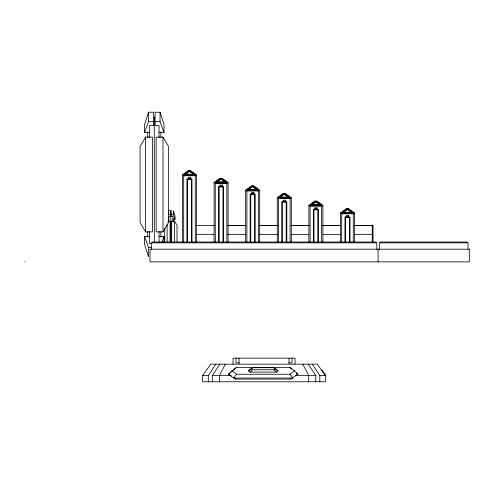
<?xml version="1.0" encoding="UTF-8"?>
<svg xmlns="http://www.w3.org/2000/svg" width="494" height="494" viewBox="0 0 494 494"><rect width="100%" height="100%" fill="white"/><g stroke="black" fill="none" stroke-linecap="round" stroke-linejoin="round"><path stroke-width="0.74" d="M372.26 234.533L372.254 225.122L373.007 225.122L373.007 242.529M372.26 234.181L372.26 242.529M322.44 372.192L322.459 370.827L321.156 370.21M315.796 381.782L315.796 375.557L295.77 375.557L297.493 374.452L297.542 373.97L296.363 372.989M149.552 137.937L149.552 125.581L153.498 125.581L153.498 112.218L148.533 112.218L144.6 124.445L144.6 132.491L149.552 132.491M144.6 132.491L148.533 121.678L148.533 112.218M161.89 242.282L163.989 236.515L159.037 236.515M225.363 364.164L219.385 375.557L219.385 381.782M145.594 137.104L140.068 146.471L140.068 222.541L145.594 231.902L152.43 231.902L152.43 137.104L145.594 137.104L145.594 231.902M162.995 231.902L168.522 222.541L168.522 146.471L162.995 137.104L156.153 137.104L156.153 231.902L162.995 231.902L162.995 137.104M208.289 381.782L208.289 375.557L215.859 364.164M212.309 381.782L212.309 375.557L219.873 364.164M202.571 375.557L210.79 364.164L317.309 364.164L325.534 375.557L325.534 381.782L202.571 381.782L202.571 375.557L208.289 375.557M236.632 374.242L233.656 378.027L228.506 374.23L231.995 370.827L236.509 367.413L289.817 367.413L294.455 370.827L297.901 374.23L290.799 379.083L235.718 379.083L233.656 378.027L292.886 378.027L289.941 374.242L236.632 374.242L231.995 370.827M236.509 367.413L228.506 374.23L229.994 375.045M250.137 372.099L252.625 369.778L273.892 369.778L275.251 368.746L278.036 370.827L276.356 372.099L250.137 372.099L248.414 370.827L252.588 367.721L273.855 367.721L275.251 368.746M248.414 370.827L252.588 367.721M289.941 374.242L294.455 370.827M290.799 379.083L292.602 377.719M182.459 242.393L182.459 174.913L188.245 170.782L190.703 170.782L196.482 174.913L196.482 242.393M184.009 174.265L189.066 170.652L189.875 170.652L194.932 174.265L194.932 174.913L194.426 175.271L184.515 175.271L184.009 174.913L184.009 174.265L184.515 174.623L194.426 174.623L194.932 174.265M184.626 174.938L184.626 174.265L189.393 170.856L189.393 171.529L185.219 174.512M185.695 173.709L187.942 172.103M193.722 174.512L189.548 171.529L189.548 170.856L194.315 174.265L184.626 174.265M182.459 174.913L183.688 175.79L195.254 175.79L196.482 174.913M214.063 242.381L214.063 182.514L219.842 178.383L222.3 178.383L228.086 182.514L228.086 242.381M215.612 181.866L220.67 178.254L221.479 178.254L226.536 181.866L226.536 182.514L226.03 182.873L216.119 182.873L215.612 182.514L215.612 181.866L216.119 182.224L226.03 182.224L226.536 181.866M220.997 178.458L216.23 181.866L225.919 181.866L220.997 178.458L220.997 179.131L216.823 182.113M215.612 182.514L218.984 180.106M225.919 182.539L216.23 182.539M214.063 182.514L215.291 183.391L226.857 183.391L228.086 182.514M245.666 242.375L245.666 190.116L251.446 185.985L253.904 185.985L259.69 190.116L259.69 242.375M247.216 189.468L252.273 185.855L253.082 185.855L258.14 189.468L258.14 190.116L257.633 190.474L247.722 190.474L247.216 190.116L247.216 189.468L247.722 189.826L257.633 189.826L258.14 189.468M247.834 189.468L252.601 186.059L257.522 189.468L257.522 190.141L252.601 186.732L247.834 190.141L247.834 189.468L257.522 189.468M249.464 188.51L251.712 186.905M245.666 190.116L246.895 190.993L258.461 190.993L259.69 190.116M277.27 242.363L277.27 197.717L283.05 193.586L285.507 193.586L291.293 197.717L291.293 242.363M278.82 197.069L283.877 193.457L284.686 193.457L289.743 197.069L289.743 197.717L289.237 198.075L279.326 198.075L278.82 197.717L278.82 197.069L279.326 197.433L289.237 197.433L289.743 197.069M284.204 193.66L279.437 197.069L289.126 197.069L284.204 193.66L284.204 194.333L280.03 197.316M280.506 196.513L282.753 194.908M277.27 197.717L278.499 198.594L290.064 198.594L291.293 197.717M308.874 242.344L308.874 205.319L314.653 201.188L317.111 201.188L322.897 205.319L322.897 242.344M310.423 204.67L315.481 201.058L316.29 201.058L321.347 204.67L321.347 205.319L320.841 205.677L310.924 205.677L310.423 205.319L310.423 204.67L310.924 205.035L320.841 205.035L321.347 204.67M311.041 204.67L315.808 201.262L320.73 204.67L320.73 205.343L311.041 205.343L311.041 204.67L320.73 204.67M310.985 204.917L315.481 201.706M311.041 205.343L315.808 201.935L320.73 205.343M308.874 205.319L310.102 206.196L321.668 206.196L322.897 205.319M340.477 242.48L340.477 212.92L346.257 208.789L348.715 208.789L354.501 212.92L354.501 242.48M342.027 212.272L347.084 208.659L347.893 208.659L352.951 212.272L352.951 212.92L352.444 213.278L342.527 213.278L342.027 212.92L342.027 212.272L342.527 212.636L352.444 212.636L352.951 212.272M342.645 212.945L342.645 212.272L347.412 208.863L352.333 212.272L352.333 212.945M344.275 211.315L346.522 209.709M343.237 212.519L347.412 209.536L351.734 212.519M352.333 212.272L342.645 212.272M340.477 212.92L341.706 213.797L353.272 213.797L354.501 212.92M297.493 374.452L297.901 374.23L297.542 373.97M159.037 132.491L163.989 132.491L163.989 124.445L160.056 112.218L155.091 112.218L155.091 125.581L159.037 125.581L159.037 137.937M148.533 121.678L153.498 121.678M155.091 121.678L160.056 121.678L163.989 132.491M220.997 179.131L225.326 182.113M284.204 194.333L288.527 197.316M279.653 197.896L288.91 197.896M170.535 214.624L168.405 214.624L168.405 210.561L170.535 210.561L170.535 216.304L168.843 216.304L168.843 221.763M171.22 214.624L173.357 214.624L175.043 219.268L172.919 219.268M167.88 221.25L170.078 221.25L170.078 241.615M176.994 241.615L176.994 225.276L174.617 221.25L171.684 221.25L171.684 241.615M196.001 225.394L214.365 225.394M227.771 225.394L246.092 225.394M259.239 225.394L277.708 225.394M290.855 225.394L309.349 225.394M322.477 225.394L340.848 225.394M354.13 225.394L372.254 225.394L354.118 225.523M227.901 225.523L245.58 225.523M259.264 225.523L277.486 225.523M291.238 225.523L308.886 225.523M322.459 225.523L340.527 225.523M196.26 234.347L213.945 234.347M227.672 234.347L245.956 234.347M259.467 234.366L277.585 234.347M291.164 234.366L308.694 234.347M323.169 234.366L340.798 234.347M354.587 234.366L373.007 234.317M144.6 236.515L148.533 247.327L148.533 256.794L144.6 244.567L144.6 236.515L149.552 236.515M151.522 243.425L149.552 243.425L149.552 231.377M148.533 247.327L151.368 247.327M24.7 261.863L25.151 261.863M239.615 362.96L236.039 362.96L236.039 358.138M288.484 362.96L292.059 362.96L292.059 358.138M212.309 375.557L230.791 375.557L231.451 375.946M312.245 364.164L319.809 375.557L325.534 375.557M349.017 210.111L351.265 211.716M316.29 201.706L317.414 202.509M318.537 203.312L321.347 205.319M285.81 194.908L288.058 196.513M253.644 186.905L255.892 188.51M223.165 180.106L225.412 181.712M190.999 172.103L193.247 173.709M278.036 370.827L273.855 367.721M251.224 368.746L252.625 369.778M234.496 378.188L235.718 379.083M291.658 369.074L289.817 367.413M273.892 369.778L276.356 372.099M322.459 370.827L325.058 374.242L325.157 375.755M308.225 364.164L315.796 375.557M302.742 364.164L308.719 375.557L308.719 381.782M468.034 249.192L468.034 242.857L379.343 242.857L379.343 249.192M467.244 242.857L467.244 242.023L380.133 242.023L380.133 242.857M378.077 249.192L378.077 261.863M376.811 249.192L376.811 242.857L151.288 242.857L151.288 249.192M376.02 242.857L376.02 242.023L152.078 242.023L152.078 242.857M372.248 225.122L372.248 225.795M353.272 213.797L353.272 242.344M352.444 212.636L352.444 213.278M350.018 242.48L350.018 216.854L344.96 216.854L344.96 242.48M349.382 242.597L349.382 217.453L345.59 217.453L345.59 242.597M347.893 208.659L347.893 209.308M347.56 208.863L347.56 209.536M347.412 208.863L347.412 209.536M342.527 212.636L342.527 213.278M341.706 213.797L341.706 242.344M321.668 206.196L321.668 242.363M320.841 205.035L320.841 205.677M320.513 204.825L320.513 205.498M319.809 375.557L319.809 381.782M318.414 242.381L318.414 209.252L313.357 209.252L313.357 242.381M317.784 242.597L317.784 209.851L313.986 209.851L313.986 242.597M315.962 201.262L315.962 201.935M315.808 201.262L315.808 201.935M311.257 204.825L311.257 205.498M310.924 205.035L310.924 205.677M310.102 206.196L310.102 242.363M295.048 364.195L295.048 358.138L233.051 358.138L233.051 364.195M290.064 198.594L290.064 242.375M289.237 197.433L289.237 198.075M289.046 358.138L289.046 362.96M286.81 242.387L286.81 201.651L281.753 201.651L281.753 242.387M286.18 242.597L286.18 202.244L282.383 202.244L282.383 242.597M284.686 193.457L284.686 194.105M284.359 193.66L284.359 194.333M283.877 193.457L283.877 194.105M279.326 197.433L279.326 198.075M278.499 198.594L278.499 242.375M258.461 190.993L258.461 242.387M257.633 189.826L257.633 190.474M255.207 242.393L255.207 194.049L250.149 194.049L250.149 242.393M254.577 242.603L254.577 194.642L250.779 194.642L250.779 242.603M252.755 186.059L252.755 186.732M252.601 186.059L252.601 186.732M247.722 189.826L247.722 190.474M246.895 190.993L246.895 242.387M239.053 358.138L239.053 362.96M226.857 183.391L226.857 242.393M226.03 182.224L226.03 182.873M223.603 242.4L223.603 186.448L218.546 186.448L218.546 242.4M222.973 242.554L222.973 187.041L219.175 187.041L219.175 242.554M221.479 178.254L221.479 178.902M221.151 178.458L221.151 179.131M220.67 178.254L220.67 178.902M216.119 182.224L216.119 182.873M215.291 183.391L215.291 242.393M195.254 175.79L195.254 242.4M194.426 174.623L194.426 175.271M194.315 174.265L194.315 174.938M191.999 242.406L191.999 178.847L186.942 178.847L186.942 242.406M191.369 242.56L191.369 179.439L187.572 179.439L187.572 242.56M189.875 170.652L189.875 171.301M189.066 170.652L189.066 171.301M184.515 174.623L184.515 175.271M183.688 175.79L183.688 242.4M175.043 219.268L175.043 215.816L173.357 210.561L173.357 214.624M174.617 221.25L174.617 241.615M173.715 219.003L173.715 221.843M172.919 221.763L172.919 216.304L171.22 216.304L171.22 210.561M170.881 212.457L170.881 241.615M167.145 224.745L167.145 241.615M164.768 228.08L164.768 241.615M163.989 236.515L163.989 242.517M160.896 131.873L160.896 137.412M160.896 231.6L160.896 237.139M160.056 112.218L160.056 121.678M159.037 231.377L159.037 242.659M154.295 116.633L154.295 242.517M147.687 131.873L147.687 137.412M147.687 231.6L147.687 237.139M190.703 177.402L188.245 177.402L188.245 178.402L190.703 178.402L190.703 177.402M222.3 185.003L219.842 185.003L219.842 186.003L222.3 186.003L222.3 185.003M253.904 192.604L251.446 192.604L251.446 193.605L253.904 193.605L253.904 192.604M285.507 200.206L283.05 200.206L283.05 201.206L285.507 201.206L285.507 200.206M317.111 207.807L314.653 207.807L314.653 208.808L317.111 208.808L317.111 207.807M348.715 215.409L346.257 215.409L346.257 216.409L348.715 216.409L348.715 215.409M469.3 249.192L150.022 249.192L150.022 261.863L469.3 261.863L469.3 249.192"/></g></svg>
